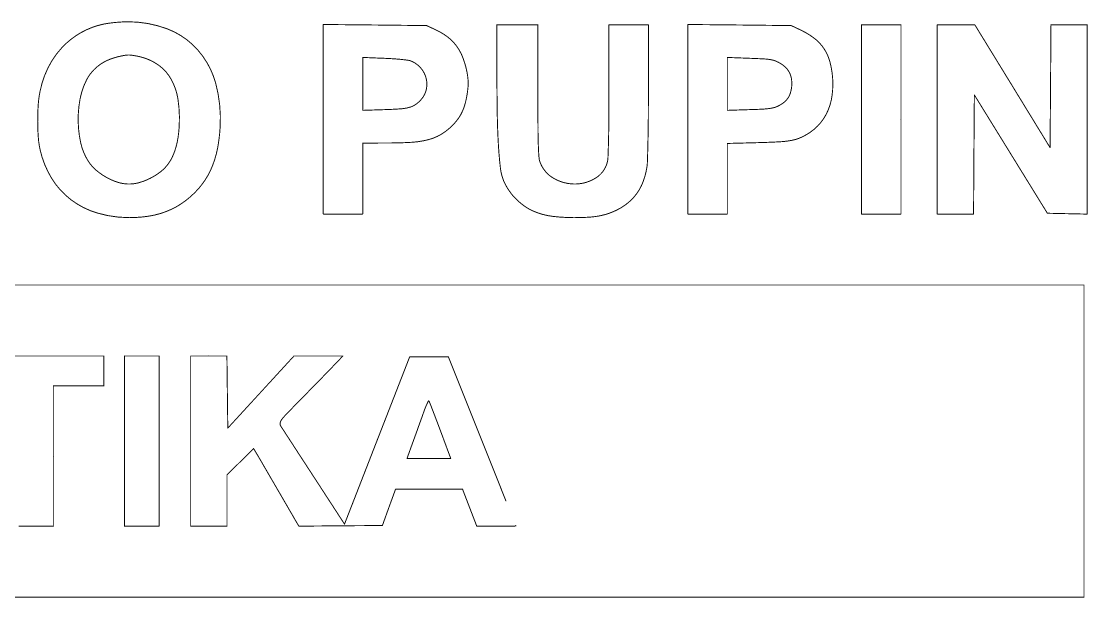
# Model space of a CAD drawing. Header units: millimetres. Extents: x -1282 to 950, y -5021 to 3311.
# Drawn here: x 118.38 to 132.9, y 65.68 to 73.54 of the extents above; entities that cross this region are included whole.
import ezdxf

# ---------------------------------------------------------------- set-up
doc = ezdxf.new("R2010")
doc.units = ezdxf.units.MM
doc.layers.add('TopOverlay', color=2, linetype='Continuous')

msp = doc.modelspace()

# ---------------------------------------------------------------- linework, layer by layer
at = {"layer": 'TopOverlay', "const_width": 0.0127}
for points in [[(119.19, 73.384, -0.075813), (119.493, 73.499)], [(119.493, 73.499, -0.018443), (119.563, 73.511)], [(119.563, 73.511, -0.00939), (119.652, 73.522)], [(119.652, 73.522, -0.009315), (119.744, 73.529)], [(119.744, 73.529, -0.01377), (119.824, 73.532)], [(119.824, 73.532, -0.093036), (120.368, 73.434)], [(118.934, 73.183, -0.075589), (119.19, 73.384)], [(120.368, 73.434, -0.122222), (120.781, 73.147)], [(124.025, 73.42, -0.056148), (124.186, 73.322)], [(124.186, 73.322, -0.071166), (124.306, 73.198)], [(128.983, 73.422, -0.054057), (129.174, 73.307)], [(118.744, 72.91, -0.073567), (118.934, 73.183)], [(124.306, 73.198, -0.067356), (124.391, 73.039)], [(129.174, 73.307, -0.083263), (129.305, 73.167)], [(129.305, 73.167, -0.081342), (129.386, 72.988)], [(119.549, 73.006, -0.045783), (119.685, 73.053)], [(119.685, 73.053, -0.011121), (119.776, 73.073)], [(119.776, 73.073, -0.044323), (119.833, 73.079)], [(119.833, 73.079, -0.04537), (119.89, 73.075)], [(119.89, 73.075, -0.012033), (119.979, 73.059)], [(119.979, 73.059, -0.097115), (120.232, 72.951)], [(120.781, 73.147, -0.11633), (121.026, 72.688)], [(123.322, 73.034, -0.007048), (123.439, 73.028)], [(123.439, 73.028, -0.008667), (123.549, 73.019)], [(123.549, 73.019, -0.007383), (123.641, 73.008)], [(124.391, 73.039, -0.044093), (124.447, 72.838)], [(128.301, 73.034, -0.004161), (128.486, 73.026)], [(128.486, 73.026, -0.027364), (128.578, 73.016)], [(118.633, 72.584, -0.066236), (118.744, 72.91)], [(119.338, 72.847, -0.056581), (119.433, 72.937)], [(119.433, 72.937, -0.05424), (119.549, 73.006)], [(120.232, 72.951, -0.111656), (120.411, 72.76)], [(123.641, 73.008, -0.060604), (123.682, 72.998)], [(123.682, 72.998, -0.116124), (123.811, 72.908)], [(123.811, 72.908, -0.116175), (123.887, 72.77)], [(128.578, 73.016, -0.050827), (128.642, 72.999)], [(128.642, 72.999, -0.04089), (128.707, 72.968)], [(128.707, 72.968, -0.062097), (128.785, 72.908)], [(128.785, 72.908, -0.082799), (128.837, 72.836)], [(129.386, 72.988, -0.049322), (129.424, 72.76)], [(119.178, 72.482, -0.07138), (119.266, 72.739)], [(119.266, 72.739, -0.0578), (119.338, 72.847)], [(120.411, 72.76, -0.093923), (120.51, 72.482)], [(123.887, 72.77, -0.118827), (123.893, 72.616)], [(124.447, 72.838, -0.018047), (124.458, 72.762)], [(124.458, 72.762, -0.027672), (124.462, 72.695)], [(124.858, 72.246, -0.004261), (124.853, 72.809)], [(128.837, 72.836, -0.081527), (128.864, 72.749)], [(128.864, 72.749, -0.058215), (128.866, 72.648)], [(129.424, 72.76, -0.048681), (129.416, 72.528)], [(118.608, 72.401, -0.031804), (118.633, 72.584)], [(121.026, 72.688, -0.079006), (121.085, 72.097)], [(123.893, 72.616, -0.125441), (123.827, 72.479)], [(124.458, 72.626, -0.014244), (124.447, 72.542)], [(124.462, 72.695, -0.026238), (124.458, 72.626)], [(125.412, 72.088, -0.001154), (125.411, 72.588)], [(126.378, 72.594, -0.001788), (126.377, 72.198)], [(126.915, 72.583, -0.002104), (126.914, 72.213)], [(128.866, 72.648, -0.050796), (128.848, 72.562)], [(119.152, 72.177, -0.050636), (119.178, 72.482)], [(120.51, 72.482, -0.051719), (120.528, 72.121)], [(123.827, 72.479, -0.060369), (123.751, 72.408)], [(124.447, 72.542, -0.026073), (124.418, 72.407)], [(128.815, 72.492, -0.07416), (128.763, 72.435)], [(128.848, 72.562, -0.074418), (128.815, 72.492)], [(129.416, 72.528, -0.066351), (129.362, 72.327)], [(118.601, 72.178, -0.017916), (118.608, 72.401)], [(123.55, 72.346, -0.010361), (123.332, 72.335)], [(123.669, 72.368, -0.052661), (123.55, 72.346)], [(123.751, 72.408, -0.086926), (123.669, 72.368)], [(124.377, 72.299, -0.04787), (124.322, 72.206)], [(124.418, 72.407, -0.044155), (124.377, 72.299)], [(128.464, 72.341, -0.004915), (128.297, 72.335)], [(128.562, 72.35, -0.02096), (128.464, 72.341)], [(128.631, 72.364, -0.035015), (128.562, 72.35)], [(128.688, 72.387, -0.051326), (128.631, 72.364)], [(128.763, 72.435, -0.050062), (128.688, 72.387)], [(129.362, 72.327, -0.071841), (129.262, 72.159)], [(118.609, 71.958, -0.017923), (118.601, 72.178)], [(119.187, 71.88, -0.051349), (119.152, 72.177)], [(124.322, 72.206, -0.037903), (124.245, 72.117)], [(124.874, 71.838, -0.010806), (124.858, 72.246)], [(126.377, 72.198, -0.004245), (126.372, 71.903)], [(126.914, 72.213, -0.003233), (126.909, 71.893)], [(129.262, 72.159, -0.071469), (129.118, 72.026)], [(120.528, 72.121, -0.024637), (120.512, 71.957)], [(121.085, 72.097, -0.031076), (121.051, 71.814)], [(124.245, 72.117, -0.06105), (124.094, 71.998)], [(125.417, 71.834, -0.007317), (125.412, 72.088)], [(129.118, 72.026, -0.042743), (128.996, 71.957)], [(118.634, 71.787, -0.036646), (118.609, 71.958)], [(119.283, 71.643, -0.082653), (119.187, 71.88)], [(120.512, 71.957, -0.033665), (120.48, 71.812)], [(123.699, 71.89, -0.015344), (123.354, 71.88)], [(123.925, 71.927, -0.049584), (123.699, 71.89)], [(124.094, 71.998, -0.070288), (123.925, 71.927)], [(126.372, 71.903, -0.003263), (126.365, 71.682)], [(126.909, 71.893, -0.002436), (126.902, 71.633)], [(128.712, 71.897, -0.007031), (128.414, 71.885)], [(128.876, 71.918, -0.036016), (128.712, 71.897)], [(128.996, 71.957, -0.05873), (128.876, 71.918)], [(118.789, 71.402, -0.081146), (118.634, 71.787)], [(120.48, 71.812, -0.037864), (120.433, 71.688)], [(121.051, 71.814, -0.047526), (120.983, 71.576)], [(124.9, 71.542, -0.013368), (124.874, 71.838)], [(125.426, 71.68, -0.012099), (125.417, 71.834)], [(119.386, 71.519, -0.072008), (119.283, 71.643)], [(120.372, 71.588, -0.066045), (120.272, 71.486)], [(120.433, 71.688, -0.053979), (120.372, 71.588)], [(120.983, 71.576, -0.052692), (120.879, 71.374)], [(125.445, 71.605, -0.078379), (125.426, 71.68)], [(125.628, 71.397, -0.166022), (125.445, 71.605)], [(126.354, 71.611, -0.187451), (126.198, 71.403)], [(126.365, 71.682, -0.058438), (126.354, 71.611)], [(126.902, 71.633, -0.032407), (126.893, 71.538)], [(119.531, 71.415, -0.053723), (119.386, 71.519)], [(120.272, 71.486, -0.046051), (120.135, 71.4)], [(124.94, 71.375, -0.061026), (124.9, 71.542)], [(126.893, 71.538, -0.050196), (126.843, 71.352)], [(119.053, 71.108, -0.094081), (118.789, 71.402)], [(119.693, 71.344, -0.054091), (119.531, 71.415)], [(119.849, 71.321, -0.076375), (119.693, 71.344)], [(119.986, 71.341, -0.070827), (119.849, 71.321)], [(120.135, 71.4, -0.046346), (119.986, 71.341)], [(120.879, 71.374, -0.052511), (120.734, 71.198)], [(124.964, 71.323, -0.032557), (124.94, 71.375)], [(124.999, 71.261, -0.01754), (124.964, 71.323)], [(125.919, 71.321, -0.131947), (125.628, 71.397)], [(126.198, 71.403, -0.138779), (125.919, 71.321)], [(126.843, 71.352, -0.063454), (126.76, 71.196)], [(120.734, 71.198, -0.049421), (120.549, 71.048)], [(125.04, 71.201, -0.017401), (124.999, 71.261)], [(125.08, 71.152, -0.026095), (125.04, 71.201)], [(125.232, 71.017, -0.057619), (125.08, 71.152)], [(126.76, 71.196, -0.065289), (126.643, 71.069)], [(119.412, 70.926, -0.09135), (119.053, 71.108)], [(120.549, 71.048, -0.055187), (120.344, 70.944)], [(125.403, 70.93, -0.067143), (125.232, 71.017)], [(126.643, 71.069, -0.057703), (126.492, 70.97)], [(119.846, 70.863, -0.071903), (119.412, 70.926)], [(120.112, 70.883, -0.037823), (119.846, 70.863)], [(120.344, 70.944, -0.052312), (120.112, 70.883)], [(125.615, 70.88, -0.056278), (125.403, 70.93)], [(125.895, 70.863, -0.02705), (125.615, 70.88)], [(126.087, 70.868, -0.015489), (125.895, 70.863)], [(126.238, 70.885, -0.030439), (126.087, 70.868)], [(126.368, 70.918, -0.036123), (126.238, 70.885)], [(126.492, 70.97, -0.035881), (126.368, 70.918)], [(122.628, 68.844, -0.002137), (122.559, 68.772)], [(122.559, 68.772, -0.000546), (122.446, 68.656)], [(122.317, 68.524, -0.000564), (122.189, 68.393)], [(122.446, 68.656, -0.000556), (122.317, 68.524)], [(121.988, 68.187, -0.001964), (122.189, 68.393)], [(123.859, 68.221, -0.008225), (123.881, 68.28)], [(123.881, 68.28, -0.014547), (123.902, 68.327)], [(123.902, 68.327, -0.0092), (123.92, 68.364)], [(123.92, 68.364, -0.50959), (123.926, 68.365)], [(123.926, 68.365, -0.103526), (123.933, 68.355)], [(123.933, 68.355, -0.000553), (123.976, 68.244)], [(123.976, 68.244, -0.0024), (124.025, 68.116)], [(121.902, 68.066, -0.109446), (121.923, 68.112)], [(121.923, 68.112, -0.029705), (121.988, 68.187)], [(123.832, 68.144, -0.000155), (123.794, 68.04)], [(123.859, 68.221, -0.000386), (123.832, 68.144)], [(124.025, 68.116, -0.001517), (124.081, 67.968)], [(121.909, 68.025, -0.19615), (121.902, 68.066)], [(121.933, 67.988, -0.003666), (121.909, 68.025)], [(122.055, 67.8, -0.000074), (121.933, 67.988)], [(123.794, 68.04, -0.000153), (123.754, 67.927)], [(122.197, 67.581, -0.000175), (122.055, 67.8)], [(123.754, 67.927, -0.000194), (123.716, 67.823)], [(124.651, 67.818, -0.000157), (124.827, 67.377)], [(121.579, 67.652, -0.003247), (121.606, 67.607)], [(121.606, 67.607, -0.000184), (121.686, 67.469)], [(122.36, 67.331, -0.000117), (122.197, 67.581)], [(121.686, 67.469, -0.000282), (121.781, 67.305)], [(124.827, 67.377, -0.000259), (124.975, 67.005)], [(121.781, 67.305, -0.000207), (121.887, 67.123)], [(124.947, 66.658, -0.001964), (124.845, 66.658)], [(125.032, 66.659, -0.003276), (124.947, 66.658)], [(125.108, 66.661, -0.000432), (125.032, 66.659)], [(125.11, 66.663, -0.407584), (125.108, 66.661)], [(125.11, 66.668, -0.095006), (125.11, 66.663)]]:
    msp.add_lwpolyline(points, format="xyb", dxfattribs=at)
at = {"layer": 'TopOverlay', "const_width": 0.00635}
for points in [[(119.49, 73.499, 1), (119.497, 73.499, 1)], [(119.49, 73.499, 1), (119.497, 73.499, 1)], [(119.56, 73.511, 1), (119.566, 73.511, 1)], [(119.56, 73.511, 1), (119.566, 73.511, 1)], [(119.649, 73.522, 1), (119.655, 73.522, 1)], [(119.649, 73.522, 1), (119.655, 73.522, 1)], [(119.74, 73.529, 1), (119.747, 73.529, 1)], [(119.74, 73.529, 1), (119.747, 73.529, 1)], [(119.821, 73.532, 1), (119.828, 73.532, 1)], [(119.821, 73.532, 1), (119.828, 73.532, 1)], [(122.486, 73.495, 1), (122.492, 73.495, 1)], [(122.486, 73.495, 1), (122.492, 73.495, 1)], [(123.189, 73.488, 1), (123.196, 73.488, 1)], [(123.189, 73.488, 1), (123.196, 73.488, 1)], [(123.893, 73.48, 1), (123.9, 73.48, 1)], [(123.893, 73.48, 1), (123.9, 73.48, 1)], [(124.849, 73.491, 1), (124.856, 73.491, 1)], [(124.849, 73.491, 1), (124.856, 73.491, 1)], [(125.129, 73.491, 1), (125.135, 73.491, 1)], [(125.129, 73.491, 1), (125.135, 73.491, 1)], [(125.408, 73.491, 1), (125.415, 73.491, 1)], [(125.408, 73.491, 1), (125.415, 73.491, 1)], [(126.375, 73.491, 1), (126.381, 73.491, 1)], [(126.375, 73.491, 1), (126.381, 73.491, 1)], [(126.644, 73.491, 1), (126.65, 73.491, 1)], [(126.644, 73.491, 1), (126.65, 73.491, 1)], [(126.912, 73.491, 1), (126.919, 73.491, 1)], [(126.912, 73.491, 1), (126.919, 73.491, 1)], [(127.45, 73.495, 1), (127.456, 73.495, 1)], [(127.45, 73.495, 1), (127.456, 73.495, 1)], [(128.153, 73.488, 1), (128.16, 73.488, 1)], [(128.153, 73.488, 1), (128.16, 73.488, 1)], [(128.857, 73.48, 1), (128.863, 73.48, 1)], [(128.857, 73.48, 1), (128.863, 73.48, 1)], [(129.813, 73.491, 1), (129.82, 73.491, 1)], [(129.813, 73.491, 1), (129.82, 73.491, 1)], [(130.082, 73.491, 1), (130.088, 73.491, 1)], [(130.082, 73.491, 1), (130.088, 73.491, 1)], [(130.35, 73.491, 1), (130.357, 73.491, 1)], [(130.35, 73.491, 1), (130.357, 73.491, 1)], [(130.845, 73.491, 1), (130.851, 73.491, 1)], [(130.845, 73.491, 1), (130.851, 73.491, 1)], [(131.1, 73.491, 1), (131.107, 73.491, 1)], [(131.1, 73.491, 1), (131.107, 73.491, 1)], [(131.356, 73.491, 1), (131.362, 73.491, 1)], [(131.356, 73.491, 1), (131.362, 73.491, 1)], [(132.392, 73.491, 1), (132.399, 73.491, 1)], [(132.392, 73.491, 1), (132.399, 73.491, 1)], [(132.639, 73.491, 1), (132.646, 73.491, 1)], [(132.639, 73.491, 1), (132.646, 73.491, 1)], [(132.886, 73.491, 1), (132.892, 73.491, 1)], [(132.886, 73.491, 1), (132.892, 73.491, 1)], [(119.187, 73.384, 1), (119.193, 73.384, 1)], [(119.187, 73.384, 1), (119.193, 73.384, 1)], [(120.365, 73.434, 1), (120.372, 73.434, 1)], [(120.365, 73.434, 1), (120.372, 73.434, 1)], [(124.022, 73.42, 1), (124.029, 73.42, 1)], [(124.022, 73.42, 1), (124.029, 73.42, 1)], [(124.182, 73.322, 1), (124.189, 73.322, 1)], [(124.182, 73.322, 1), (124.189, 73.322, 1)], [(128.98, 73.422, 1), (128.986, 73.422, 1)], [(128.98, 73.422, 1), (128.986, 73.422, 1)], [(118.931, 73.183, 1), (118.937, 73.183, 1)], [(118.931, 73.183, 1), (118.937, 73.183, 1)], [(124.303, 73.198, 1), (124.309, 73.198, 1)], [(124.303, 73.198, 1), (124.309, 73.198, 1)], [(129.171, 73.307, 1), (129.177, 73.307, 1)], [(129.171, 73.307, 1), (129.177, 73.307, 1)], [(129.302, 73.167, 1), (129.309, 73.167, 1)], [(129.302, 73.167, 1), (129.309, 73.167, 1)], [(119.681, 73.053, 1), (119.688, 73.053, 1)], [(119.681, 73.053, 1), (119.688, 73.053, 1)], [(119.773, 73.073, 1), (119.779, 73.073, 1)], [(119.773, 73.073, 1), (119.779, 73.073, 1)], [(119.83, 73.079, 1), (119.836, 73.079, 1)], [(119.83, 73.079, 1), (119.836, 73.079, 1)], [(119.887, 73.075, 1), (119.893, 73.075, 1)], [(119.887, 73.075, 1), (119.893, 73.075, 1)], [(119.976, 73.059, 1), (119.982, 73.059, 1)], [(119.976, 73.059, 1), (119.982, 73.059, 1)], [(120.778, 73.147, 1), (120.785, 73.147, 1)], [(120.778, 73.147, 1), (120.785, 73.147, 1)], [(123.023, 73.046, 1), (123.029, 73.046, 1)], [(123.023, 73.046, 1), (123.029, 73.046, 1)], [(123.318, 73.034, 1), (123.325, 73.034, 1)], [(123.318, 73.034, 1), (123.325, 73.034, 1)], [(123.436, 73.028, 1), (123.443, 73.028, 1)], [(123.436, 73.028, 1), (123.443, 73.028, 1)], [(123.546, 73.019, 1), (123.552, 73.019, 1)], [(123.546, 73.019, 1), (123.552, 73.019, 1)], [(124.388, 73.039, 1), (124.395, 73.039, 1)], [(124.388, 73.039, 1), (124.395, 73.039, 1)], [(127.987, 73.046, 1), (127.993, 73.046, 1)], [(127.987, 73.046, 1), (127.993, 73.046, 1)], [(128.298, 73.034, 1), (128.304, 73.034, 1)], [(128.298, 73.034, 1), (128.304, 73.034, 1)], [(128.483, 73.026, 1), (128.489, 73.026, 1)], [(128.483, 73.026, 1), (128.489, 73.026, 1)], [(118.741, 72.91, 1), (118.747, 72.91, 1)], [(118.741, 72.91, 1), (118.747, 72.91, 1)], [(119.43, 72.937, 1), (119.436, 72.937, 1)], [(119.43, 72.937, 1), (119.436, 72.937, 1)], [(119.546, 73.006, 1), (119.552, 73.006, 1)], [(119.546, 73.006, 1), (119.552, 73.006, 1)], [(120.229, 72.951, 1), (120.235, 72.951, 1)], [(120.229, 72.951, 1), (120.235, 72.951, 1)], [(123.638, 73.008, 1), (123.644, 73.008, 1)], [(123.638, 73.008, 1), (123.644, 73.008, 1)], [(123.678, 72.998, 1), (123.685, 72.998, 1)], [(123.678, 72.998, 1), (123.685, 72.998, 1)], [(123.808, 72.908, 1), (123.814, 72.908, 1)], [(123.808, 72.908, 1), (123.814, 72.908, 1)], [(128.575, 73.016, 1), (128.581, 73.016, 1)], [(128.575, 73.016, 1), (128.581, 73.016, 1)], [(128.639, 72.999, 1), (128.645, 72.999, 1)], [(128.639, 72.999, 1), (128.645, 72.999, 1)], [(128.703, 72.968, 1), (128.71, 72.968, 1)], [(128.703, 72.968, 1), (128.71, 72.968, 1)], [(128.781, 72.908, 1), (128.788, 72.908, 1)], [(128.781, 72.908, 1), (128.788, 72.908, 1)], [(129.383, 72.988, 1), (129.389, 72.988, 1)], [(129.383, 72.988, 1), (129.389, 72.988, 1)], [(119.263, 72.739, 1), (119.269, 72.739, 1)], [(119.263, 72.739, 1), (119.269, 72.739, 1)], [(119.335, 72.847, 1), (119.341, 72.847, 1)], [(119.335, 72.847, 1), (119.341, 72.847, 1)], [(120.407, 72.76, 1), (120.414, 72.76, 1)], [(120.407, 72.76, 1), (120.414, 72.76, 1)], [(123.884, 72.77, 1), (123.89, 72.77, 1)], [(123.884, 72.77, 1), (123.89, 72.77, 1)], [(124.444, 72.838, 1), (124.45, 72.838, 1)], [(124.444, 72.838, 1), (124.45, 72.838, 1)], [(124.455, 72.762, 1), (124.461, 72.762, 1)], [(124.455, 72.762, 1), (124.461, 72.762, 1)], [(124.85, 72.809, 1), (124.856, 72.809, 1)], [(124.85, 72.809, 1), (124.856, 72.809, 1)], [(128.834, 72.836, 1), (128.84, 72.836, 1)], [(128.834, 72.836, 1), (128.84, 72.836, 1)], [(128.86, 72.749, 1), (128.867, 72.749, 1)], [(128.86, 72.749, 1), (128.867, 72.749, 1)], [(129.42, 72.76, 1), (129.427, 72.76, 1)], [(129.42, 72.76, 1), (129.427, 72.76, 1)], [(118.629, 72.584, 1), (118.636, 72.584, 1)], [(118.629, 72.584, 1), (118.636, 72.584, 1)], [(121.023, 72.688, 1), (121.029, 72.688, 1)], [(121.023, 72.688, 1), (121.029, 72.688, 1)], [(123.023, 72.686, 1), (123.029, 72.686, 1)], [(123.023, 72.686, 1), (123.029, 72.686, 1)], [(123.89, 72.616, 1), (123.896, 72.616, 1)], [(123.89, 72.616, 1), (123.896, 72.616, 1)], [(124.455, 72.626, 1), (124.461, 72.626, 1)], [(124.455, 72.626, 1), (124.461, 72.626, 1)], [(124.459, 72.695, 1), (124.465, 72.695, 1)], [(124.459, 72.695, 1), (124.465, 72.695, 1)], [(125.408, 72.588, 1), (125.415, 72.588, 1)], [(125.408, 72.588, 1), (125.415, 72.588, 1)], [(126.375, 72.594, 1), (126.381, 72.594, 1)], [(126.375, 72.594, 1), (126.381, 72.594, 1)], [(126.912, 72.583, 1), (126.919, 72.583, 1)], [(126.912, 72.583, 1), (126.919, 72.583, 1)], [(127.987, 72.686, 1), (127.993, 72.686, 1)], [(127.987, 72.686, 1), (127.993, 72.686, 1)], [(128.862, 72.648, 1), (128.869, 72.648, 1)], [(128.862, 72.648, 1), (128.869, 72.648, 1)], [(131.868, 72.654, 1), (131.875, 72.654, 1)], [(131.868, 72.654, 1), (131.875, 72.654, 1)], [(132.387, 72.654, 1), (132.393, 72.654, 1)], [(132.387, 72.654, 1), (132.393, 72.654, 1)], [(119.175, 72.482, 1), (119.181, 72.482, 1)], [(119.175, 72.482, 1), (119.181, 72.482, 1)], [(120.506, 72.482, 1), (120.513, 72.482, 1)], [(120.506, 72.482, 1), (120.513, 72.482, 1)], [(123.824, 72.479, 1), (123.83, 72.479, 1)], [(123.824, 72.479, 1), (123.83, 72.479, 1)], [(124.444, 72.542, 1), (124.45, 72.542, 1)], [(124.444, 72.542, 1), (124.45, 72.542, 1)], [(128.812, 72.492, 1), (128.818, 72.492, 1)], [(128.812, 72.492, 1), (128.818, 72.492, 1)], [(128.845, 72.562, 1), (128.852, 72.562, 1)], [(128.845, 72.562, 1), (128.852, 72.562, 1)], [(129.413, 72.528, 1), (129.419, 72.528, 1)], [(129.413, 72.528, 1), (129.419, 72.528, 1)], [(131.35, 72.535, 1), (131.356, 72.535, 1)], [(131.35, 72.535, 1), (131.356, 72.535, 1)], [(118.605, 72.401, 1), (118.611, 72.401, 1)], [(118.605, 72.401, 1), (118.611, 72.401, 1)], [(123.023, 72.325, 1), (123.029, 72.325, 1)], [(123.023, 72.325, 1), (123.029, 72.325, 1)], [(123.329, 72.335, 1), (123.336, 72.335, 1)], [(123.329, 72.335, 1), (123.336, 72.335, 1)], [(123.546, 72.346, 1), (123.553, 72.346, 1)], [(123.546, 72.346, 1), (123.553, 72.346, 1)], [(123.665, 72.368, 1), (123.672, 72.368, 1)], [(123.665, 72.368, 1), (123.672, 72.368, 1)], [(123.748, 72.408, 1), (123.754, 72.408, 1)], [(123.748, 72.408, 1), (123.754, 72.408, 1)], [(124.374, 72.299, 1), (124.381, 72.299, 1)], [(124.374, 72.299, 1), (124.381, 72.299, 1)], [(124.414, 72.407, 1), (124.421, 72.407, 1)], [(124.414, 72.407, 1), (124.421, 72.407, 1)], [(127.987, 72.325, 1), (127.993, 72.325, 1)], [(127.987, 72.325, 1), (127.993, 72.325, 1)], [(128.294, 72.335, 1), (128.301, 72.335, 1)], [(128.294, 72.335, 1), (128.301, 72.335, 1)], [(128.46, 72.341, 1), (128.467, 72.341, 1)], [(128.46, 72.341, 1), (128.467, 72.341, 1)], [(128.559, 72.35, 1), (128.566, 72.35, 1)], [(128.559, 72.35, 1), (128.566, 72.35, 1)], [(128.628, 72.364, 1), (128.634, 72.364, 1)], [(128.628, 72.364, 1), (128.634, 72.364, 1)], [(128.685, 72.387, 1), (128.692, 72.387, 1)], [(128.685, 72.387, 1), (128.692, 72.387, 1)], [(128.759, 72.435, 1), (128.766, 72.435, 1)], [(128.759, 72.435, 1), (128.766, 72.435, 1)], [(129.359, 72.327, 1), (129.365, 72.327, 1)], [(129.359, 72.327, 1), (129.365, 72.327, 1)], [(118.597, 72.178, 1), (118.604, 72.178, 1)], [(118.597, 72.178, 1), (118.604, 72.178, 1)], [(119.149, 72.177, 1), (119.155, 72.177, 1)], [(119.149, 72.177, 1), (119.155, 72.177, 1)], [(122.486, 72.204, 1), (122.492, 72.204, 1)], [(122.486, 72.204, 1), (122.492, 72.204, 1)], [(124.318, 72.206, 1), (124.325, 72.206, 1)], [(124.318, 72.206, 1), (124.325, 72.206, 1)], [(124.855, 72.246, 1), (124.861, 72.246, 1)], [(124.855, 72.246, 1), (124.861, 72.246, 1)], [(126.374, 72.198, 1), (126.38, 72.198, 1)], [(126.374, 72.198, 1), (126.38, 72.198, 1)], [(126.911, 72.213, 1), (126.917, 72.213, 1)], [(126.911, 72.213, 1), (126.917, 72.213, 1)], [(127.45, 72.204, 1), (127.456, 72.204, 1)], [(127.45, 72.204, 1), (127.456, 72.204, 1)], [(129.259, 72.159, 1), (129.265, 72.159, 1)], [(129.259, 72.159, 1), (129.265, 72.159, 1)], [(129.813, 72.202, 1), (129.82, 72.202, 1)], [(129.813, 72.202, 1), (129.82, 72.202, 1)], [(130.35, 72.202, 1), (130.357, 72.202, 1)], [(130.35, 72.202, 1), (130.357, 72.202, 1)], [(130.845, 72.202, 1), (130.851, 72.202, 1)], [(130.845, 72.202, 1), (130.851, 72.202, 1)], [(132.886, 72.201, 1), (132.892, 72.201, 1)], [(132.886, 72.201, 1), (132.892, 72.201, 1)], [(120.525, 72.121, 1), (120.532, 72.121, 1)], [(120.525, 72.121, 1), (120.532, 72.121, 1)], [(121.082, 72.097, 1), (121.088, 72.097, 1)], [(121.082, 72.097, 1), (121.088, 72.097, 1)], [(124.242, 72.117, 1), (124.248, 72.117, 1)], [(124.242, 72.117, 1), (124.248, 72.117, 1)], [(125.409, 72.088, 1), (125.416, 72.088, 1)], [(125.409, 72.088, 1), (125.416, 72.088, 1)], [(129.115, 72.026, 1), (129.121, 72.026, 1)], [(129.115, 72.026, 1), (129.121, 72.026, 1)], [(118.606, 71.958, 1), (118.612, 71.958, 1)], [(118.606, 71.958, 1), (118.612, 71.958, 1)], [(119.184, 71.88, 1), (119.19, 71.88, 1)], [(119.184, 71.88, 1), (119.19, 71.88, 1)], [(120.509, 71.957, 1), (120.515, 71.957, 1)], [(120.509, 71.957, 1), (120.515, 71.957, 1)], [(123.023, 71.879, 1), (123.029, 71.879, 1)], [(123.023, 71.879, 1), (123.029, 71.879, 1)], [(123.351, 71.88, 1), (123.357, 71.88, 1)], [(123.351, 71.88, 1), (123.357, 71.88, 1)], [(123.696, 71.89, 1), (123.702, 71.89, 1)], [(123.696, 71.89, 1), (123.702, 71.89, 1)], [(123.922, 71.927, 1), (123.928, 71.927, 1)], [(123.922, 71.927, 1), (123.928, 71.927, 1)], [(124.09, 71.998, 1), (124.097, 71.998, 1)], [(124.09, 71.998, 1), (124.097, 71.998, 1)], [(126.369, 71.903, 1), (126.375, 71.903, 1)], [(126.369, 71.903, 1), (126.375, 71.903, 1)], [(126.906, 71.893, 1), (126.912, 71.893, 1)], [(126.906, 71.893, 1), (126.912, 71.893, 1)], [(127.987, 71.874, 1), (127.993, 71.874, 1)], [(127.987, 71.874, 1), (127.993, 71.874, 1)], [(128.411, 71.885, 1), (128.418, 71.885, 1)], [(128.411, 71.885, 1), (128.418, 71.885, 1)], [(128.709, 71.897, 1), (128.715, 71.897, 1)], [(128.709, 71.897, 1), (128.715, 71.897, 1)], [(128.873, 71.918, 1), (128.88, 71.918, 1)], [(128.873, 71.918, 1), (128.88, 71.918, 1)], [(128.993, 71.957, 1), (128.999, 71.957, 1)], [(128.993, 71.957, 1), (128.999, 71.957, 1)], [(118.631, 71.787, 1), (118.637, 71.787, 1)], [(118.631, 71.787, 1), (118.637, 71.787, 1)], [(120.477, 71.812, 1), (120.483, 71.812, 1)], [(120.477, 71.812, 1), (120.483, 71.812, 1)], [(121.048, 71.814, 1), (121.054, 71.814, 1)], [(121.048, 71.814, 1), (121.054, 71.814, 1)], [(124.871, 71.838, 1), (124.877, 71.838, 1)], [(124.871, 71.838, 1), (124.877, 71.838, 1)], [(125.414, 71.834, 1), (125.421, 71.834, 1)], [(125.414, 71.834, 1), (125.421, 71.834, 1)], [(131.344, 71.724, 1), (131.35, 71.724, 1)], [(131.344, 71.724, 1), (131.35, 71.724, 1)], [(131.847, 71.729, 1), (131.853, 71.729, 1)], [(131.847, 71.729, 1), (131.853, 71.729, 1)], [(132.381, 71.817, 1), (132.387, 71.817, 1)], [(132.381, 71.817, 1), (132.387, 71.817, 1)], [(119.28, 71.643, 1), (119.286, 71.643, 1)], [(119.28, 71.643, 1), (119.286, 71.643, 1)], [(120.369, 71.588, 1), (120.376, 71.588, 1)], [(120.369, 71.588, 1), (120.376, 71.588, 1)], [(120.43, 71.688, 1), (120.436, 71.688, 1)], [(120.43, 71.688, 1), (120.436, 71.688, 1)], [(120.98, 71.576, 1), (120.987, 71.576, 1)], [(120.98, 71.576, 1), (120.987, 71.576, 1)], [(125.423, 71.68, 1), (125.43, 71.68, 1)], [(125.423, 71.68, 1), (125.43, 71.68, 1)], [(125.441, 71.605, 1), (125.448, 71.605, 1)], [(125.441, 71.605, 1), (125.448, 71.605, 1)], [(126.351, 71.611, 1), (126.358, 71.611, 1)], [(126.351, 71.611, 1), (126.358, 71.611, 1)], [(126.362, 71.682, 1), (126.368, 71.682, 1)], [(126.362, 71.682, 1), (126.368, 71.682, 1)], [(126.899, 71.633, 1), (126.905, 71.633, 1)], [(126.899, 71.633, 1), (126.905, 71.633, 1)], [(119.383, 71.519, 1), (119.39, 71.519, 1)], [(119.383, 71.519, 1), (119.39, 71.519, 1)], [(120.268, 71.486, 1), (120.275, 71.486, 1)], [(120.268, 71.486, 1), (120.275, 71.486, 1)], [(124.897, 71.542, 1), (124.903, 71.542, 1)], [(124.897, 71.542, 1), (124.903, 71.542, 1)], [(126.89, 71.538, 1), (126.896, 71.538, 1)], [(126.89, 71.538, 1), (126.896, 71.538, 1)], [(118.786, 71.402, 1), (118.792, 71.402, 1)], [(118.786, 71.402, 1), (118.792, 71.402, 1)], [(119.528, 71.415, 1), (119.534, 71.415, 1)], [(119.528, 71.415, 1), (119.534, 71.415, 1)], [(119.69, 71.344, 1), (119.697, 71.344, 1)], [(119.69, 71.344, 1), (119.697, 71.344, 1)], [(119.846, 71.321, 1), (119.852, 71.321, 1)], [(119.846, 71.321, 1), (119.852, 71.321, 1)], [(119.983, 71.341, 1), (119.989, 71.341, 1)], [(119.983, 71.341, 1), (119.989, 71.341, 1)], [(120.132, 71.4, 1), (120.138, 71.4, 1)], [(120.132, 71.4, 1), (120.138, 71.4, 1)], [(120.876, 71.374, 1), (120.882, 71.374, 1)], [(120.876, 71.374, 1), (120.882, 71.374, 1)], [(123.023, 71.396, 1), (123.029, 71.396, 1)], [(123.023, 71.396, 1), (123.029, 71.396, 1)], [(124.937, 71.375, 1), (124.943, 71.375, 1)], [(124.937, 71.375, 1), (124.943, 71.375, 1)], [(124.961, 71.323, 1), (124.967, 71.323, 1)], [(124.961, 71.323, 1), (124.967, 71.323, 1)], [(125.625, 71.397, 1), (125.631, 71.397, 1)], [(125.625, 71.397, 1), (125.631, 71.397, 1)], [(125.916, 71.321, 1), (125.922, 71.321, 1)], [(125.916, 71.321, 1), (125.922, 71.321, 1)], [(126.195, 71.403, 1), (126.202, 71.403, 1)], [(126.195, 71.403, 1), (126.202, 71.403, 1)], [(126.84, 71.352, 1), (126.847, 71.352, 1)], [(126.84, 71.352, 1), (126.847, 71.352, 1)], [(127.987, 71.393, 1), (127.993, 71.393, 1)], [(127.987, 71.393, 1), (127.993, 71.393, 1)], [(120.731, 71.198, 1), (120.737, 71.198, 1)], [(120.731, 71.198, 1), (120.737, 71.198, 1)], [(124.996, 71.261, 1), (125.002, 71.261, 1)], [(124.996, 71.261, 1), (125.002, 71.261, 1)], [(125.037, 71.201, 1), (125.043, 71.201, 1)], [(125.037, 71.201, 1), (125.043, 71.201, 1)], [(125.077, 71.152, 1), (125.083, 71.152, 1)], [(125.077, 71.152, 1), (125.083, 71.152, 1)], [(126.757, 71.196, 1), (126.763, 71.196, 1)], [(126.757, 71.196, 1), (126.763, 71.196, 1)], [(119.049, 71.108, 1), (119.056, 71.108, 1)], [(119.049, 71.108, 1), (119.056, 71.108, 1)], [(120.546, 71.048, 1), (120.552, 71.048, 1)], [(120.546, 71.048, 1), (120.552, 71.048, 1)], [(125.229, 71.017, 1), (125.235, 71.017, 1)], [(125.229, 71.017, 1), (125.235, 71.017, 1)], [(126.64, 71.069, 1), (126.646, 71.069, 1)], [(126.64, 71.069, 1), (126.646, 71.069, 1)], [(119.409, 70.926, 1), (119.416, 70.926, 1)], [(119.409, 70.926, 1), (119.416, 70.926, 1)], [(119.843, 70.863, 1), (119.849, 70.863, 1)], [(119.843, 70.863, 1), (119.849, 70.863, 1)], [(120.109, 70.883, 1), (120.116, 70.883, 1)], [(120.109, 70.883, 1), (120.116, 70.883, 1)], [(120.341, 70.944, 1), (120.347, 70.944, 1)], [(120.341, 70.944, 1), (120.347, 70.944, 1)], [(122.486, 70.912, 1), (122.492, 70.912, 1)], [(122.486, 70.912, 1), (122.492, 70.912, 1)], [(122.754, 70.912, 1), (122.761, 70.912, 1)], [(122.754, 70.912, 1), (122.761, 70.912, 1)], [(123.023, 70.912, 1), (123.029, 70.912, 1)], [(123.023, 70.912, 1), (123.029, 70.912, 1)], [(125.4, 70.93, 1), (125.406, 70.93, 1)], [(125.4, 70.93, 1), (125.406, 70.93, 1)], [(125.612, 70.88, 1), (125.619, 70.88, 1)], [(125.612, 70.88, 1), (125.619, 70.88, 1)], [(125.892, 70.863, 1), (125.898, 70.863, 1)], [(125.892, 70.863, 1), (125.898, 70.863, 1)], [(126.083, 70.868, 1), (126.09, 70.868, 1)], [(126.083, 70.868, 1), (126.09, 70.868, 1)], [(126.235, 70.885, 1), (126.241, 70.885, 1)], [(126.235, 70.885, 1), (126.241, 70.885, 1)], [(126.365, 70.918, 1), (126.371, 70.918, 1)], [(126.365, 70.918, 1), (126.371, 70.918, 1)], [(126.489, 70.97, 1), (126.495, 70.97, 1)], [(126.489, 70.97, 1), (126.495, 70.97, 1)], [(127.45, 70.912, 1), (127.456, 70.912, 1)], [(127.45, 70.912, 1), (127.456, 70.912, 1)], [(127.718, 70.912, 1), (127.725, 70.912, 1)], [(127.718, 70.912, 1), (127.725, 70.912, 1)], [(127.987, 70.912, 1), (127.993, 70.912, 1)], [(127.987, 70.912, 1), (127.993, 70.912, 1)], [(129.813, 70.912, 1), (129.82, 70.912, 1)], [(129.813, 70.912, 1), (129.82, 70.912, 1)], [(130.082, 70.912, 1), (130.088, 70.912, 1)], [(130.082, 70.912, 1), (130.088, 70.912, 1)], [(130.35, 70.912, 1), (130.357, 70.912, 1)], [(130.35, 70.912, 1), (130.357, 70.912, 1)], [(130.845, 70.912, 1), (130.851, 70.912, 1)], [(130.845, 70.912, 1), (130.851, 70.912, 1)], [(131.092, 70.912, 1), (131.098, 70.912, 1)], [(131.092, 70.912, 1), (131.098, 70.912, 1)], [(131.338, 70.912, 1), (131.345, 70.912, 1)], [(131.338, 70.912, 1), (131.345, 70.912, 1)], [(132.344, 70.923, 1), (132.35, 70.923, 1)], [(132.344, 70.923, 1), (132.35, 70.923, 1)], [(132.615, 70.917, 1), (132.621, 70.917, 1)], [(132.615, 70.917, 1), (132.621, 70.917, 1)], [(132.886, 70.911, 1), (132.892, 70.911, 1)], [(132.886, 70.911, 1), (132.892, 70.911, 1)], [(132.843, 69.945, 1), (132.849, 69.945, 1)], [(132.843, 69.945, 1), (132.849, 69.945, 1)], [(118.575, 68.978, 1), (118.581, 68.978, 1)], [(118.575, 68.978, 1), (118.581, 68.978, 1)], [(119.499, 68.978, 1), (119.505, 68.978, 1)], [(119.499, 68.978, 1), (119.505, 68.978, 1)], [(119.778, 68.978, 1), (119.785, 68.978, 1)], [(119.778, 68.978, 1), (119.785, 68.978, 1)], [(120.015, 68.978, 1), (120.021, 68.978, 1)], [(120.015, 68.978, 1), (120.021, 68.978, 1)], [(120.251, 68.978, 1), (120.257, 68.978, 1)], [(120.251, 68.978, 1), (120.257, 68.978, 1)], [(120.681, 68.978, 1), (120.687, 68.978, 1)], [(120.681, 68.978, 1), (120.687, 68.978, 1)], [(120.927, 68.978, 1), (120.934, 68.978, 1)], [(120.927, 68.978, 1), (120.934, 68.978, 1)], [(121.174, 68.978, 1), (121.18, 68.978, 1)], [(121.174, 68.978, 1), (121.18, 68.978, 1)], [(122.087, 68.978, 1), (122.094, 68.978, 1)], [(122.087, 68.978, 1), (122.094, 68.978, 1)], [(122.42, 68.978, 1), (122.426, 68.978, 1)], [(122.42, 68.978, 1), (122.426, 68.978, 1)], [(122.753, 68.978, 1), (122.759, 68.978, 1)], [(122.753, 68.978, 1), (122.759, 68.978, 1)], [(123.663, 68.968, 1), (123.669, 68.968, 1)], [(123.663, 68.968, 1), (123.669, 68.968, 1)], [(123.925, 68.968, 1), (123.932, 68.968, 1)], [(123.925, 68.968, 1), (123.932, 68.968, 1)], [(124.188, 68.968, 1), (124.194, 68.968, 1)], [(124.188, 68.968, 1), (124.194, 68.968, 1)], [(122.625, 68.844, 1), (122.631, 68.844, 1)], [(122.625, 68.844, 1), (122.631, 68.844, 1)], [(119.499, 68.774, 1), (119.505, 68.774, 1)], [(119.499, 68.774, 1), (119.505, 68.774, 1)], [(122.556, 68.772, 1), (122.562, 68.772, 1)], [(122.556, 68.772, 1), (122.562, 68.772, 1)], [(118.811, 68.57, 1), (118.818, 68.57, 1)], [(118.811, 68.57, 1), (118.818, 68.57, 1)], [(119.155, 68.57, 1), (119.161, 68.57, 1)], [(119.155, 68.57, 1), (119.161, 68.57, 1)], [(119.499, 68.57, 1), (119.505, 68.57, 1)], [(119.499, 68.57, 1), (119.505, 68.57, 1)], [(122.314, 68.524, 1), (122.32, 68.524, 1)], [(122.314, 68.524, 1), (122.32, 68.524, 1)], [(122.443, 68.656, 1), (122.449, 68.656, 1)], [(122.443, 68.656, 1), (122.449, 68.656, 1)], [(121.18, 68.487, 1), (121.186, 68.487, 1)], [(121.18, 68.487, 1), (121.186, 68.487, 1)], [(121.636, 68.487, 1), (121.643, 68.487, 1)], [(121.636, 68.487, 1), (121.643, 68.487, 1)], [(122.185, 68.393, 1), (122.192, 68.393, 1)], [(122.185, 68.393, 1), (122.192, 68.393, 1)], [(123.878, 68.28, 1), (123.885, 68.28, 1)], [(123.878, 68.28, 1), (123.885, 68.28, 1)], [(123.899, 68.327, 1), (123.905, 68.327, 1)], [(123.899, 68.327, 1), (123.905, 68.327, 1)], [(123.917, 68.364, 1), (123.923, 68.364, 1)], [(123.917, 68.364, 1), (123.923, 68.364, 1)], [(123.923, 68.365, 1), (123.929, 68.365, 1)], [(123.923, 68.365, 1), (123.929, 68.365, 1)], [(123.93, 68.355, 1), (123.936, 68.355, 1)], [(123.93, 68.355, 1), (123.936, 68.355, 1)], [(123.973, 68.244, 1), (123.979, 68.244, 1)], [(123.973, 68.244, 1), (123.979, 68.244, 1)], [(121.92, 68.112, 1), (121.926, 68.112, 1)], [(121.92, 68.112, 1), (121.926, 68.112, 1)], [(121.985, 68.187, 1), (121.991, 68.187, 1)], [(121.985, 68.187, 1), (121.991, 68.187, 1)], [(123.829, 68.144, 1), (123.835, 68.144, 1)], [(123.829, 68.144, 1), (123.835, 68.144, 1)], [(123.856, 68.221, 1), (123.862, 68.221, 1)], [(123.856, 68.221, 1), (123.862, 68.221, 1)], [(124.022, 68.116, 1), (124.028, 68.116, 1)], [(124.022, 68.116, 1), (124.028, 68.116, 1)], [(121.186, 67.995, 1), (121.192, 67.995, 1)], [(121.186, 67.995, 1), (121.192, 67.995, 1)], [(121.899, 68.066, 1), (121.905, 68.066, 1)], [(121.899, 68.066, 1), (121.905, 68.066, 1)], [(121.906, 68.025, 1), (121.912, 68.025, 1)], [(121.906, 68.025, 1), (121.912, 68.025, 1)], [(121.93, 67.988, 1), (121.936, 67.988, 1)], [(121.93, 67.988, 1), (121.936, 67.988, 1)], [(123.791, 68.04, 1), (123.798, 68.04, 1)], [(123.791, 68.04, 1), (123.798, 68.04, 1)], [(124.077, 67.968, 1), (124.084, 67.968, 1)], [(124.077, 67.968, 1), (124.084, 67.968, 1)], [(119.778, 67.818, 1), (119.785, 67.818, 1)], [(119.778, 67.818, 1), (119.785, 67.818, 1)], [(120.251, 67.818, 1), (120.257, 67.818, 1)], [(120.251, 67.818, 1), (120.257, 67.818, 1)], [(120.681, 67.818, 1), (120.687, 67.818, 1)], [(120.681, 67.818, 1), (120.687, 67.818, 1)], [(122.051, 67.8, 1), (122.058, 67.8, 1)], [(122.051, 67.8, 1), (122.058, 67.8, 1)], [(123.219, 67.828, 1), (123.225, 67.828, 1)], [(123.219, 67.828, 1), (123.225, 67.828, 1)], [(123.713, 67.823, 1), (123.72, 67.823, 1)], [(123.713, 67.823, 1), (123.72, 67.823, 1)], [(123.751, 67.927, 1), (123.757, 67.927, 1)], [(123.751, 67.927, 1), (123.757, 67.927, 1)], [(124.647, 67.818, 1), (124.654, 67.818, 1)], [(124.647, 67.818, 1), (124.654, 67.818, 1)], [(132.843, 67.818, 1), (132.849, 67.818, 1)], [(132.843, 67.818, 1), (132.849, 67.818, 1)], [(121.537, 67.717, 1), (121.543, 67.717, 1)], [(121.537, 67.717, 1), (121.543, 67.717, 1)], [(121.576, 67.652, 1), (121.583, 67.652, 1)], [(121.576, 67.652, 1), (121.583, 67.652, 1)], [(118.811, 67.614, 1), (118.818, 67.614, 1)], [(118.811, 67.614, 1), (118.818, 67.614, 1)], [(121.356, 67.537, 1), (121.362, 67.537, 1)], [(121.356, 67.537, 1), (121.362, 67.537, 1)], [(121.602, 67.607, 1), (121.609, 67.607, 1)], [(121.602, 67.607, 1), (121.609, 67.607, 1)], [(122.194, 67.581, 1), (122.2, 67.581, 1)], [(122.194, 67.581, 1), (122.2, 67.581, 1)], [(123.626, 67.582, 1), (123.632, 67.582, 1)], [(123.626, 67.582, 1), (123.632, 67.582, 1)], [(123.923, 67.582, 1), (123.929, 67.582, 1)], [(123.923, 67.582, 1), (123.929, 67.582, 1)], [(124.22, 67.582, 1), (124.227, 67.582, 1)], [(124.22, 67.582, 1), (124.227, 67.582, 1)], [(121.175, 67.357, 1), (121.181, 67.357, 1)], [(121.175, 67.357, 1), (121.181, 67.357, 1)], [(121.683, 67.469, 1), (121.689, 67.469, 1)], [(121.683, 67.469, 1), (121.689, 67.469, 1)], [(124.824, 67.377, 1), (124.83, 67.377, 1)], [(124.824, 67.377, 1), (124.83, 67.377, 1)], [(121.778, 67.305, 1), (121.785, 67.305, 1)], [(121.778, 67.305, 1), (121.785, 67.305, 1)], [(122.357, 67.331, 1), (122.363, 67.331, 1)], [(122.357, 67.331, 1), (122.363, 67.331, 1)], [(121.884, 67.123, 1), (121.89, 67.123, 1)], [(121.884, 67.123, 1), (121.89, 67.123, 1)], [(123.469, 67.163, 1), (123.476, 67.163, 1)], [(123.469, 67.163, 1), (123.476, 67.163, 1)], [(123.926, 67.163, 1), (123.932, 67.163, 1)], [(123.926, 67.163, 1), (123.932, 67.163, 1)], [(124.382, 67.163, 1), (124.388, 67.163, 1)], [(124.382, 67.163, 1), (124.388, 67.163, 1)], [(121.175, 67.007, 1), (121.181, 67.007, 1)], [(121.175, 67.007, 1), (121.181, 67.007, 1)], [(124.972, 67.005, 1), (124.979, 67.005, 1)], [(123.38, 66.916, 1), (123.387, 66.916, 1)], [(123.38, 66.916, 1), (123.387, 66.916, 1)], [(124.479, 66.91, 1), (124.485, 66.91, 1)], [(124.479, 66.91, 1), (124.485, 66.91, 1)], [(118.575, 66.658, 1), (118.581, 66.658, 1)], [(118.575, 66.658, 1), (118.581, 66.658, 1)], [(118.811, 66.658, 1), (118.818, 66.658, 1)], [(118.811, 66.658, 1), (118.818, 66.658, 1)], [(119.778, 66.658, 1), (119.785, 66.658, 1)], [(119.778, 66.658, 1), (119.785, 66.658, 1)], [(120.015, 66.658, 1), (120.021, 66.658, 1)], [(120.015, 66.658, 1), (120.021, 66.658, 1)], [(120.251, 66.658, 1), (120.257, 66.658, 1)], [(120.251, 66.658, 1), (120.257, 66.658, 1)], [(120.681, 66.658, 1), (120.687, 66.658, 1)], [(120.681, 66.658, 1), (120.687, 66.658, 1)], [(120.928, 66.658, 1), (120.934, 66.658, 1)], [(120.928, 66.658, 1), (120.934, 66.658, 1)], [(121.175, 66.658, 1), (121.181, 66.658, 1)], [(121.175, 66.658, 1), (121.181, 66.658, 1)], [(122.153, 66.659, 1), (122.159, 66.659, 1)], [(122.153, 66.659, 1), (122.159, 66.659, 1)], [(122.722, 66.664, 1), (122.728, 66.664, 1)], [(122.722, 66.664, 1), (122.728, 66.664, 1)], [(122.775, 66.687, 1), (122.782, 66.687, 1)], [(122.775, 66.687, 1), (122.782, 66.687, 1)], [(123.291, 66.668, 1), (123.297, 66.668, 1)], [(123.291, 66.668, 1), (123.297, 66.668, 1)], [(124.576, 66.658, 1), (124.582, 66.658, 1)], [(124.576, 66.658, 1), (124.582, 66.658, 1)], [(124.842, 66.658, 1), (124.848, 66.658, 1)], [(124.842, 66.658, 1), (124.848, 66.658, 1)], [(124.944, 66.658, 1), (124.95, 66.658, 1)], [(124.944, 66.658, 1), (124.95, 66.658, 1)], [(125.029, 66.659, 1), (125.036, 66.659, 1)], [(125.029, 66.659, 1), (125.036, 66.659, 1)], [(125.105, 66.661, 1), (125.111, 66.661, 1)], [(125.105, 66.661, 1), (125.111, 66.661, 1)], [(125.106, 66.668, 1), (125.113, 66.668, 1)], [(125.107, 66.663, 1), (125.114, 66.663, 1)], [(125.107, 66.663, 1), (125.114, 66.663, 1)], [(132.843, 65.691, 1), (132.849, 65.691, 1)], [(132.843, 65.691, 1), (132.849, 65.691, 1)]]:
    msp.add_lwpolyline(points, format="xyb", close=True, dxfattribs=at)
at = {"layer": 'TopOverlay', "const_width": 0.0127}
for points in [[(122.489, 73.495), (123.193, 73.488)], [(122.489, 72.204), (122.489, 73.495)], [(123.193, 73.488), (123.896, 73.48)], [(123.896, 73.48), (124.025, 73.42)], [(124.853, 73.491), (125.132, 73.491)], [(124.853, 73.491), (124.853, 72.809)], [(125.132, 73.491), (125.411, 73.491)], [(125.411, 72.588), (125.411, 73.491)], [(126.378, 73.491), (126.647, 73.491)], [(126.378, 72.594), (126.378, 73.491)], [(126.647, 73.491), (126.916, 73.491)], [(126.915, 72.583), (126.916, 73.491)], [(127.453, 73.495), (128.156, 73.488)], [(127.453, 72.204), (127.453, 73.495)], [(128.156, 73.488), (128.86, 73.48)], [(128.86, 73.48), (128.983, 73.422)], [(129.816, 73.491), (130.085, 73.491)], [(129.816, 72.202), (129.816, 73.491)], [(130.085, 73.491), (130.354, 73.491)], [(130.354, 72.202), (130.354, 73.491)], [(130.848, 73.491), (131.103, 73.491)], [(130.848, 72.202), (130.848, 73.491)], [(131.103, 73.491), (131.359, 73.491)], [(131.359, 73.491), (131.872, 72.654)], [(132.39, 72.654), (132.396, 73.491)], [(132.396, 73.491), (132.642, 73.491)], [(132.642, 73.491), (132.889, 73.491)], [(132.889, 72.201), (132.889, 73.491)], [(123.026, 72.686), (123.026, 73.046)], [(123.026, 73.046), (123.322, 73.034)], [(127.99, 72.686), (127.99, 73.046)], [(127.99, 73.046), (128.301, 73.034)], [(123.026, 72.325), (123.026, 72.686)], [(127.99, 72.325), (127.99, 72.686)], [(131.872, 72.654), (132.384, 71.817)], [(132.384, 71.817), (132.39, 72.654)], [(131.347, 71.724), (131.353, 72.535)], [(131.353, 72.535), (131.85, 71.729)], [(123.026, 72.325), (123.332, 72.335)], [(127.99, 72.325), (128.297, 72.335)], [(122.489, 70.912), (122.489, 72.204)], [(127.453, 70.912), (127.453, 72.204)], [(129.816, 70.912), (129.816, 72.202)], [(130.354, 70.912), (130.354, 72.202)], [(130.848, 70.912), (130.848, 72.202)], [(132.889, 70.911), (132.889, 72.201)], [(123.026, 71.396), (123.026, 71.879)], [(123.026, 71.879), (123.354, 71.88)], [(127.99, 71.874), (128.414, 71.885)], [(127.99, 71.393), (127.99, 71.874)], [(131.342, 70.912), (131.347, 71.724)], [(131.85, 71.729), (132.347, 70.923)], [(123.026, 70.912), (123.026, 71.396)], [(127.99, 70.912), (127.99, 71.393)], [(122.489, 70.912), (122.758, 70.912)], [(122.758, 70.912), (123.026, 70.912)], [(127.453, 70.912), (127.721, 70.912)], [(127.721, 70.912), (127.99, 70.912)], [(129.816, 70.912), (130.085, 70.912)], [(130.085, 70.912), (130.354, 70.912)], [(130.848, 70.912), (131.095, 70.912)], [(131.095, 70.912), (131.342, 70.912)], [(132.347, 70.923), (132.618, 70.917)], [(132.618, 70.917), (132.889, 70.911)], [(111.143, 69.945), (132.846, 69.945)], [(132.846, 67.818), (132.846, 69.945)], [(117.654, 68.978), (118.578, 68.978)], [(118.578, 68.978), (119.502, 68.978)], [(119.502, 68.774), (119.502, 68.978)], [(119.781, 67.818), (119.781, 68.978)], [(119.781, 68.978), (120.018, 68.978)], [(120.018, 68.978), (120.254, 68.978)], [(120.254, 67.818), (120.254, 68.978)], [(120.684, 67.818), (120.684, 68.978)], [(120.684, 68.978), (120.931, 68.978)], [(120.931, 68.978), (121.177, 68.978)], [(121.177, 68.978), (121.183, 68.487)], [(121.64, 68.487), (122.09, 68.978)], [(122.09, 68.978), (122.423, 68.978)], [(122.423, 68.978), (122.756, 68.978)], [(122.628, 68.844), (122.756, 68.978)], [(123.222, 67.828), (123.666, 68.968)], [(123.666, 68.968), (123.928, 68.968)], [(123.928, 68.968), (124.191, 68.968)], [(124.191, 68.968), (124.651, 67.818)], [(119.502, 68.57), (119.502, 68.774)], [(118.814, 68.57), (119.158, 68.57)], [(118.814, 67.614), (118.814, 68.57)], [(119.158, 68.57), (119.502, 68.57)], [(121.183, 68.487), (121.189, 67.995)], [(121.189, 67.995), (121.64, 68.487)], [(124.081, 67.968), (124.224, 67.582)], [(119.781, 66.658), (119.781, 67.818)], [(120.254, 66.658), (120.254, 67.818)], [(120.684, 66.658), (120.684, 67.818)], [(122.778, 66.687), (123.222, 67.828)], [(123.629, 67.582), (123.716, 67.823)], [(132.846, 65.691), (132.846, 67.818)], [(121.359, 67.537), (121.54, 67.717)], [(121.54, 67.717), (121.579, 67.652)], [(118.814, 66.658), (118.814, 67.614)], [(121.178, 67.357), (121.359, 67.537)], [(123.629, 67.582), (123.926, 67.582)], [(123.926, 67.582), (124.224, 67.582)], [(121.178, 67.007), (121.178, 67.357)], [(122.36, 67.331), (122.778, 66.687)], [(121.887, 67.123), (122.156, 66.659)], [(123.383, 66.916), (123.473, 67.163)], [(123.473, 67.163), (123.929, 67.163)], [(123.929, 67.163), (124.385, 67.163)], [(124.385, 67.163), (124.482, 66.91)], [(121.178, 66.658), (121.178, 67.007)], [(123.294, 66.668), (123.383, 66.916)], [(124.482, 66.91), (124.579, 66.658)], [(118.342, 66.658), (118.578, 66.658)], [(118.578, 66.658), (118.814, 66.658)], [(119.781, 66.658), (120.018, 66.658)], [(120.018, 66.658), (120.254, 66.658)], [(120.684, 66.658), (120.931, 66.658)], [(120.931, 66.658), (121.178, 66.658)], [(122.156, 66.659), (122.725, 66.664)], [(122.725, 66.664), (123.294, 66.668)], [(124.579, 66.658), (124.845, 66.658)], [(111.143, 65.691), (132.846, 65.691)]]:
    msp.add_lwpolyline(points, dxfattribs=at)

doc.saveas('drawing.dxf')
